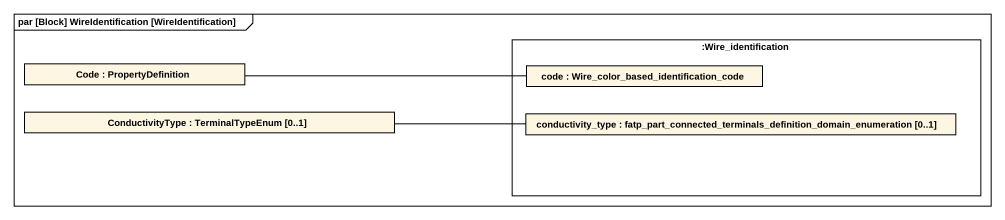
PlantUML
@startuml
mainframe par [Block] WireIdentification [WireIdentification]
rectangle "Code : PropertyDefinition" as Code
rectangle ":Wire_identification" as Wire_identification {
  rectangle "code : Wire_color_based_identification_code" as code
  rectangle "conductivity_type : fatp_part_connected_terminals_definition_domain_enumeration [0..1]" as conductivity_type
}
rectangle "ConductivityType : TerminalTypeEnum [0..1]" as ConductivityType
Code -right- code
ConductivityType -right- conductivity_type
@enduml
